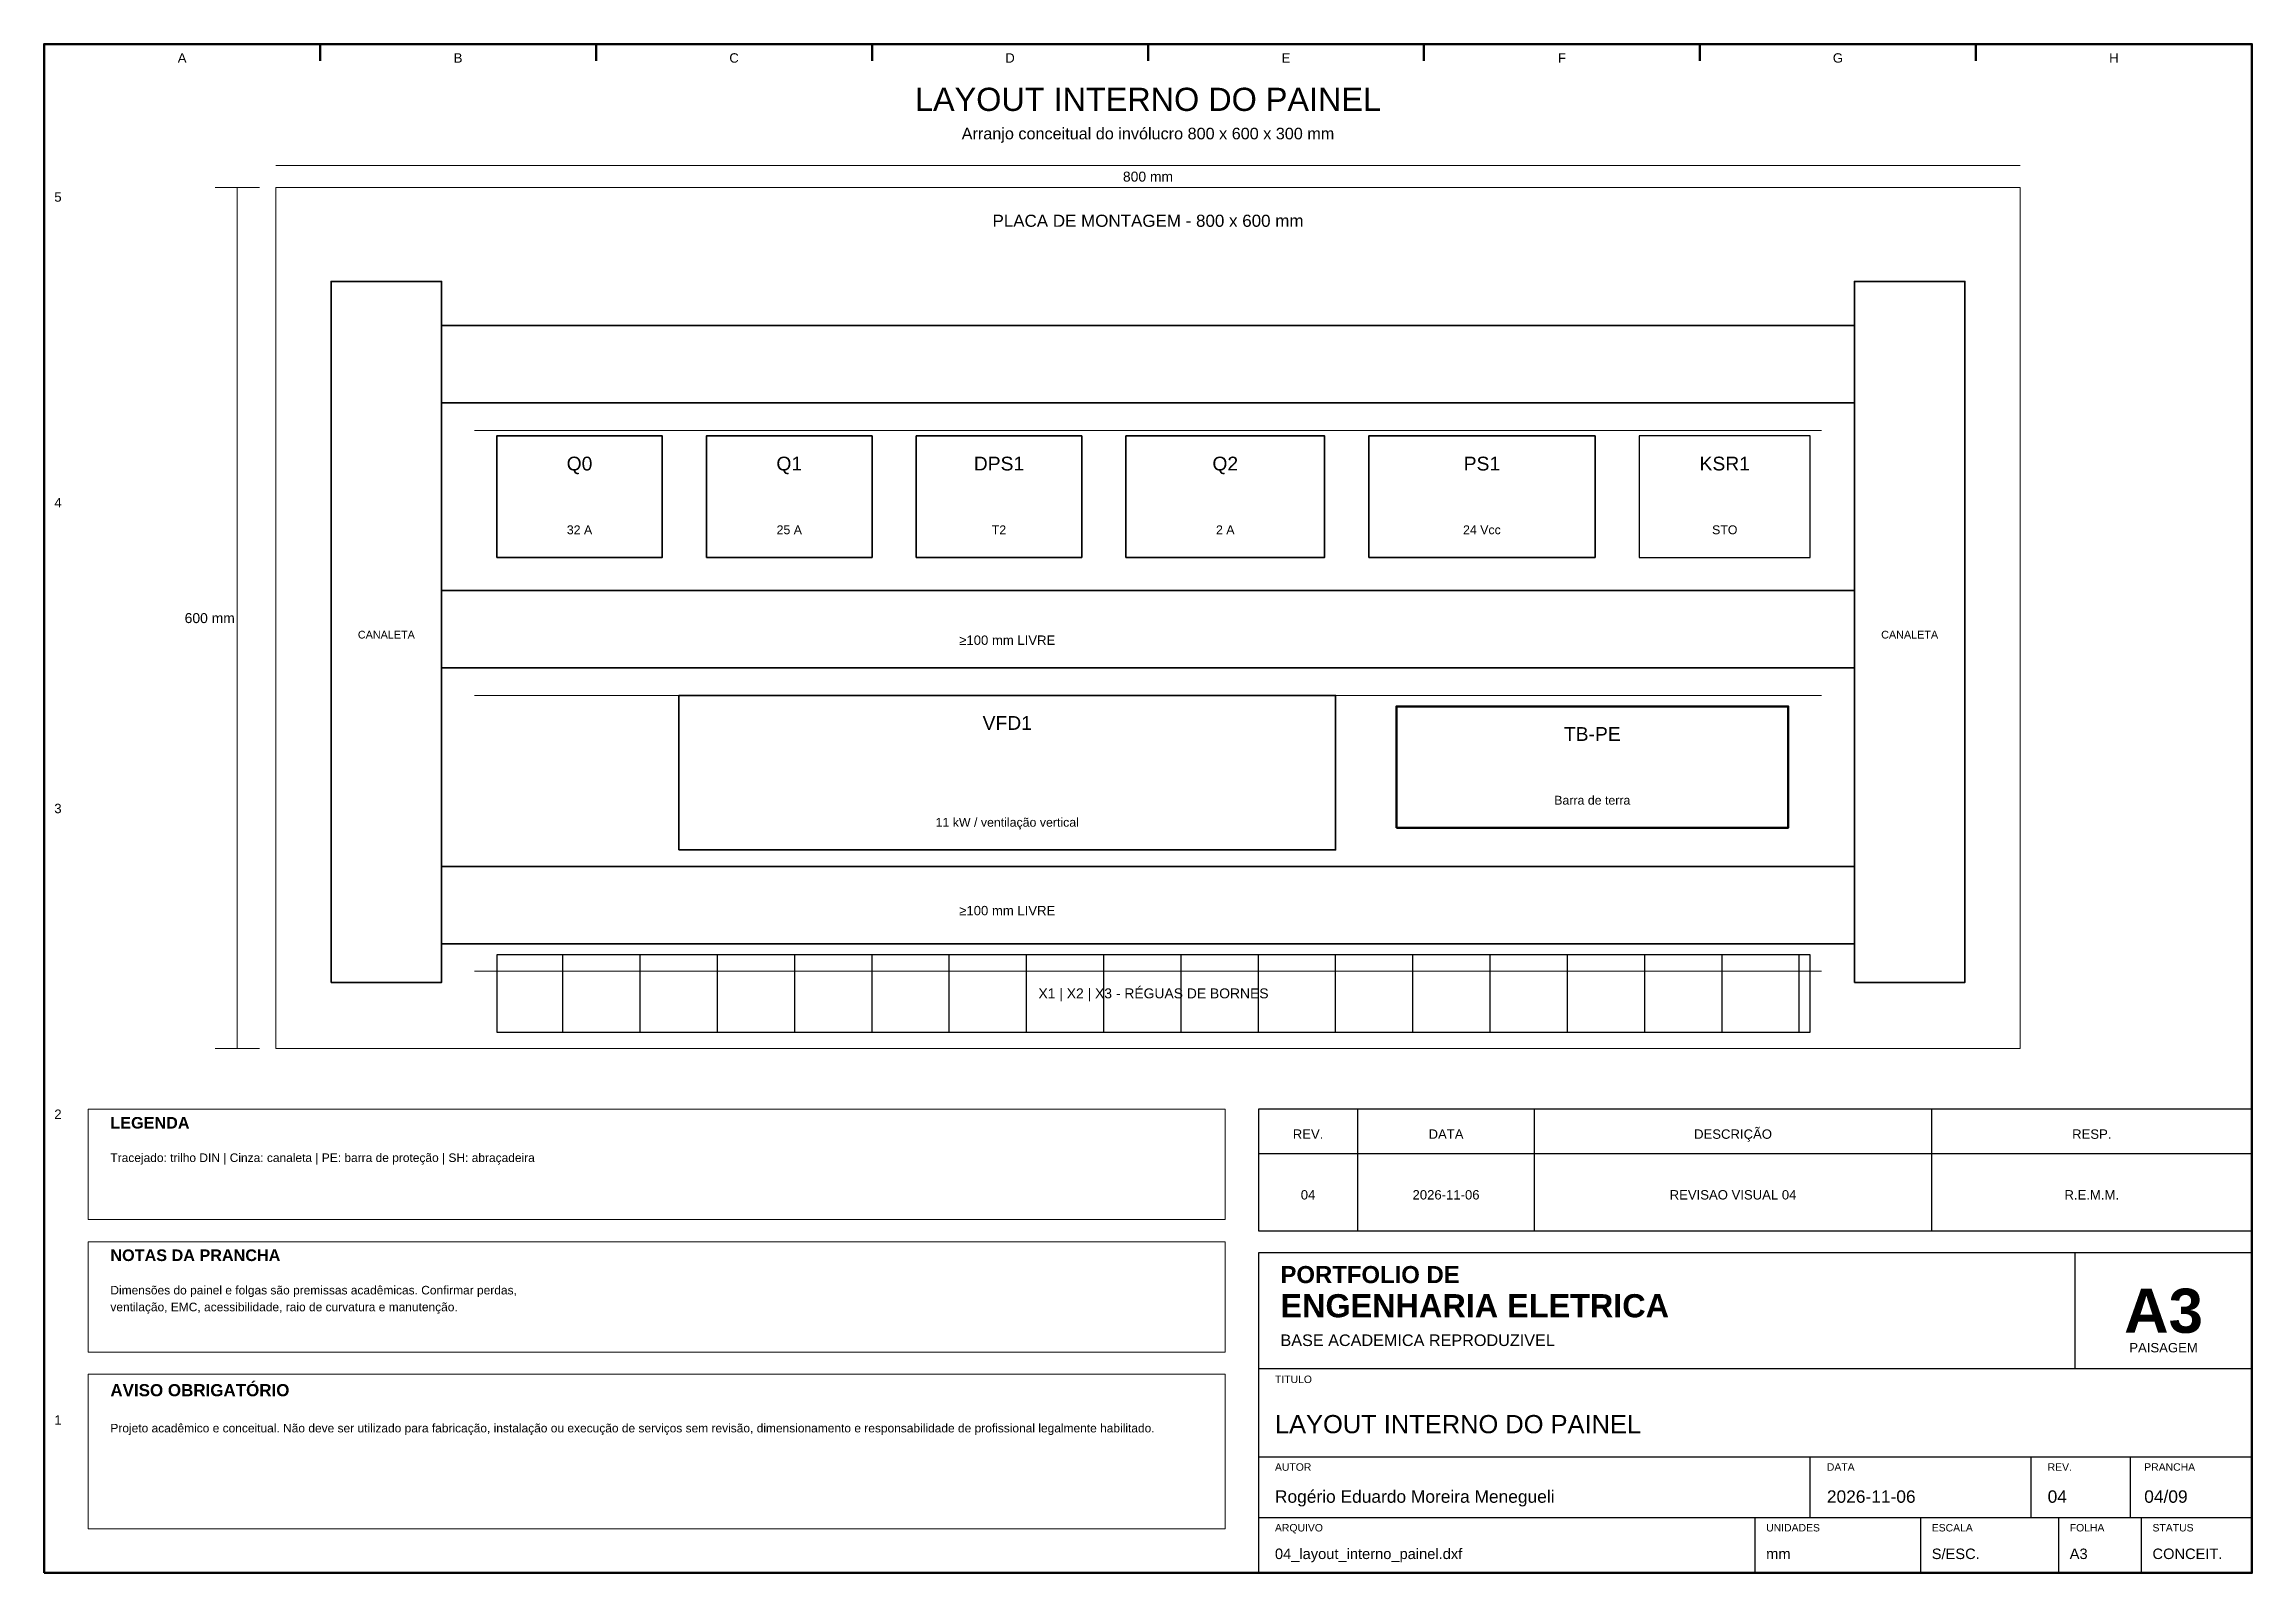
# Model space of a CAD drawing. Header units: millimetres. Extents: x 10 to 410, y 10 to 287.
import ezdxf
from ezdxf.enums import TextEntityAlignment as Align

# ---------------------------------------------------------------- set-up
doc = ezdxf.new("R2010")
doc.units = ezdxf.units.MM
for name, color, linetype, lineweight in [('00_MOLDURA', 7, 'CONTINUOUS', 50), ('01_CARIMBO', 7, 'CONTINUOUS', 25), ('02_TEXTO', 7, 'CONTINUOUS', 18), ('03_COTAS', 152, 'CONTINUOUS', 18), ('04_EQUIPAMENTOS', 32, 'CONTINUOUS', 35), ('05_POTENCIA', 12, 'CONTINUOUS', 50), ('06_COMANDO', 94, 'CONTINUOUS', 25), ('09_BORNES', 145, 'CONTINUOUS', 25), ('10_ELETROCALHAS', 251, 'CONTINUOUS', 35), ('11_ARQUITETURA', 253, 'CONTINUOUS', 18), ('12_LEGENDA', 7, 'CONTINUOUS', 18), ('13_NOTAS', 7, 'CONTINUOUS', 18)]:
    doc.layers.add(name, color=color, linetype=linetype, lineweight=lineweight)
doc.styles.add('PORTFOLIO_TEXTO', font='arial.ttf')
doc.styles.add('PORTFOLIO_TITULO', font='arialbd.ttf', dxfattribs={"width": 0.92})

# ---------------------------------------------------------------- blocks, each defined once
blk = doc.blocks.new('CARIMBO_A3')
at = {"layer": '01_CARIMBO'}
for p, q in [((148, 37), (148, 58)), ((0, 37), (180, 37)), ((0, 21), (180, 21)), ((100, 10), (100, 21)), ((140, 10), (140, 21)), ((158, 10), (158, 21)), ((0, 10), (180, 10)), ((90, 0), (90, 10)), ((120, 0), (120, 10)), ((145, 0), (145, 10)), ((160, 0), (160, 10))]:
    blk.add_line(p, q, dxfattribs=at)
blk.add_lwpolyline([(0, 0), (180, 0), (180, 58), (0, 58)], close=True, dxfattribs=at)
at = {"layer": '01_CARIMBO', "style": 'PORTFOLIO_TEXTO'}
for s, p in [('TITULO', (3, 34.4)), ('AUTOR', (3, 18.5)), ('DATA', (103, 18.5)), ('REV.', (143, 18.5)), ('PRANCHA', (160.5, 18.5)), ('ARQUIVO', (3, 7.5)), ('UNIDADES', (92, 7.5)), ('ESCALA', (122, 7.5)), ('FOLHA', (147, 7.5)), ('STATUS', (162, 7.5))]:
    blk.add_text(s, height=1.35, dxfattribs=at).set_placement(p)
at = {"layer": '02_TEXTO'}
for s, height, style, p in [('PORTFOLIO DE', 3.1, 'PORTFOLIO_TITULO', (4, 52.5)), ('ENGENHARIA ELETRICA', 4.2, 'PORTFOLIO_TITULO', (4, 46.3)), ('BASE ACADEMICA REPRODUZIVEL', 2.1, 'PORTFOLIO_TEXTO', (4, 41.1))]:
    blk.add_text(s, height=height, dxfattribs=dict(at, style=style)).set_placement(p)
for s, height, style, p in [('A3', 8, 'PORTFOLIO_TITULO', (164, 47.5)), ('PAISAGEM', 1.7, 'PORTFOLIO_TEXTO', (164, 40.8))]:
    blk.add_text(s, height=height, dxfattribs=dict(at, style=style)).set_placement(p, align=Align.MIDDLE_CENTER)
at = {"layer": '02_TEXTO', "style": 'PORTFOLIO_TEXTO'}
for tag, p, height in [('TITULO', (3, 25.3), 3.3), ('AUTOR', (3, 12.7), 2.25), ('DATA', (103, 12.7), 2.25), ('REVISAO', (143, 12.7), 2.25), ('PRANCHA', (160.5, 12.7), 2.25), ('ARQUIVO', (3, 2.5), 1.9), ('UNIDADES', (92, 2.5), 1.9), ('ESCALA', (122, 2.5), 1.9), ('FOLHA', (147, 2.5), 1.9), ('STATUS', (162, 2.5), 1.9)]:
    blk.add_attdef(tag, p, '', height=height, dxfattribs=at)

msp = doc.modelspace()

# ---------------------------------------------------------------- linework, layer by layer
at = {"layer": '00_MOLDURA'}
for p, q in [((60, 287), (60, 284)), ((110, 287), (110, 284)), ((160, 287), (160, 284)), ((210, 287), (210, 284)), ((260, 287), (260, 284)), ((310, 287), (310, 284)), ((360, 287), (360, 284))]:
    msp.add_line(p, q, dxfattribs=at)
msp.add_lwpolyline([(10, 10), (410, 10), (410, 287), (10, 287)], close=True, dxfattribs=at)
at = {"layer": '01_CARIMBO'}
for p, q in [((248, 72), (248, 94)), ((280, 72), (280, 94)), ((352, 72), (352, 94)), ((230, 86), (410, 86))]:
    msp.add_line(p, q, dxfattribs=at)
msp.add_lwpolyline([(230, 72), (410, 72), (410, 94), (230, 94)], close=True, dxfattribs=at)
at = {"layer": '03_COTAS'}
for p, q in [((52, 265), (368, 265)), ((41, 261), (49, 261)), ((45, 105), (45, 261)), ((88, 217), (332, 217)), ((88, 169), (332, 169)), ((88, 119), (332, 119)), ((41, 105), (49, 105))]:
    msp.add_line(p, q, dxfattribs=at)
at = {"layer": '04_EQUIPAMENTOS'}
for points in [[(92, 194), (122, 194), (122, 216), (92, 216)], [(130, 194), (160, 194), (160, 216), (130, 216)], [(168, 194), (198, 194), (198, 216), (168, 216)], [(206, 194), (242, 194), (242, 216), (206, 216)], [(250, 194), (291, 194), (291, 216), (250, 216)], [(125, 141), (244, 141), (244, 169), (125, 169)]]:
    msp.add_lwpolyline(points, close=True, dxfattribs=at)
at = {"layer": '05_POTENCIA'}
msp.add_lwpolyline([(255, 145), (326, 145), (326, 167), (255, 167)], close=True, dxfattribs=at)
at = {"layer": '06_COMANDO'}
msp.add_lwpolyline([(299, 194), (330, 194), (330, 216), (299, 216)], close=True, dxfattribs=at)
at = {"layer": '09_BORNES'}
for p, q in [((104, 108), (104, 122)), ((118, 108), (118, 122)), ((132, 108), (132, 122)), ((146, 108), (146, 122)), ((160, 108), (160, 122)), ((174, 108), (174, 122)), ((188, 108), (188, 122)), ((202, 108), (202, 122)), ((216, 108), (216, 122)), ((230, 108), (230, 122)), ((244, 108), (244, 122)), ((258, 108), (258, 122)), ((272, 108), (272, 122)), ((286, 108), (286, 122)), ((300, 108), (300, 122)), ((314, 108), (314, 122)), ((328, 108), (328, 122))]:
    msp.add_line(p, q, dxfattribs=at)
msp.add_lwpolyline([(92, 108), (330, 108), (330, 122), (92, 122)], close=True, dxfattribs=at)
at = {"layer": '10_ELETROCALHAS'}
for points in [[(62, 117), (82, 117), (82, 244), (62, 244)], [(338, 117), (358, 117), (358, 244), (338, 244)], [(82, 222), (338, 222), (338, 236), (82, 236)], [(82, 174), (338, 174), (338, 188), (82, 188)], [(82, 124), (338, 124), (338, 138), (82, 138)]]:
    msp.add_lwpolyline(points, close=True, dxfattribs=at)
at = {"layer": '11_ARQUITETURA'}
msp.add_lwpolyline([(52, 105), (368, 105), (368, 261), (52, 261)], close=True, dxfattribs=at)
at = {"layer": '12_LEGENDA'}
msp.add_lwpolyline([(18, 74), (224, 74), (224, 94), (18, 94)], close=True, dxfattribs=at)
at = {"layer": '13_NOTAS'}
for points in [[(18, 50), (224, 50), (224, 70), (18, 70)], [(18, 18), (224, 18), (224, 46), (18, 46)]]:
    msp.add_lwpolyline(points, close=True, dxfattribs=at)

# ---------------------------------------------------------------- block references
at = {"layer": '01_CARIMBO'}
msp.add_blockref('CARIMBO_A3', (230, 10), dxfattribs=at).add_auto_attribs({'TITULO': 'LAYOUT INTERNO DO PAINEL', 'AUTOR': 'Rogério Eduardo Moreira Menegueli', 'DATA': '2026-11-06', 'REVISAO': '04', 'PRANCHA': '04/09', 'ARQUIVO': '04_layout_interno_painel.dxf', 'UNIDADES': 'mm', 'ESCALA': 'S/ESC.', 'FOLHA': 'A3', 'STATUS': 'CONCEIT.'})

# ---------------------------------------------------------------- texts
at = {"layer": '00_MOLDURA', "style": 'PORTFOLIO_TEXTO'}
for s, p in [('A', (35, 284.5)), ('B', (85, 284.5)), ('C', (135, 284.5)), ('D', (185, 284.5)), ('E', (235, 284.5)), ('F', (285, 284.5)), ('G', (335, 284.5)), ('H', (385, 284.5)), ('5', (12.5, 259.3)), ('4', (12.5, 203.9)), ('3', (12.5, 148.5)), ('2', (12.5, 93.1)), ('1', (12.5, 37.7))]:
    msp.add_text(s, height=1.7, dxfattribs=at).set_placement(p, align=Align.MIDDLE_CENTER)
at = {"layer": '01_CARIMBO', "style": 'PORTFOLIO_TEXTO'}
for s, p in [('REV.', (239, 89.5)), ('DATA', (264, 89.5)), ('DESCRIÇÃO', (316, 89.5)), ('RESP.', (381, 89.5))]:
    msp.add_text(s, height=1.7, dxfattribs=at).set_placement(p, align=Align.MIDDLE_CENTER)
at = {"layer": '02_TEXTO', "style": 'PORTFOLIO_TEXTO'}
for s, height, p in [('LAYOUT INTERNO DO PAINEL', 4.2, (210, 277)), ('Arranjo conceitual do invólucro 800 x 600 x 300 mm', 2.1, (210, 270.8)), ('32 A', 1.6, (107, 199)), ('25 A', 1.6, (145, 199)), ('T2', 1.6, (183, 199)), ('2 A', 1.6, (224, 199)), ('24 Vcc', 1.6, (270.5, 199)), ('STO', 1.6, (314.5, 199)), ('Barra de terra', 1.6, (290.5, 150)), ('11 kW / ventilação vertical', 1.6, (184.5, 146)), ('04', 1.7, (239, 78.5)), ('2026-11-06', 1.7, (264, 78.5)), ('REVISAO VISUAL 04', 1.7, (316, 78.5)), ('R.E.M.M.', 1.7, (381, 78.5))]:
    msp.add_text(s, height=height, dxfattribs=at).set_placement(p, align=Align.MIDDLE_CENTER)
at = {"layer": '03_COTAS', "style": 'PORTFOLIO_TEXTO'}
for s, height, p in [('800 mm', 1.8, (210, 263)), ('600 mm', 1.8, (40, 183)), ('≥100 mm LIVRE', 1.7, (184.5, 179)), ('≥100 mm LIVRE', 1.7, (184.5, 130))]:
    msp.add_text(s, height=height, dxfattribs=at).set_placement(p, align=Align.MIDDLE_CENTER)
at = {"layer": '04_EQUIPAMENTOS', "style": 'PORTFOLIO_TEXTO'}
for s, p in [('Q0', (107, 211)), ('Q1', (145, 211)), ('DPS1', (183, 211)), ('Q2', (224, 211)), ('PS1', (270.5, 211)), ('VFD1', (184.5, 164))]:
    msp.add_text(s, height=2.5, dxfattribs=at).set_placement(p, align=Align.MIDDLE_CENTER)
at = {"layer": '05_POTENCIA', "style": 'PORTFOLIO_TEXTO'}
msp.add_text('TB-PE', height=2.5, dxfattribs=at).set_placement((290.5, 162), align=Align.MIDDLE_CENTER)
at = {"layer": '06_COMANDO', "style": 'PORTFOLIO_TEXTO'}
msp.add_text('KSR1', height=2.5, dxfattribs=at).set_placement((314.5, 211), align=Align.MIDDLE_CENTER)
at = {"layer": '09_BORNES', "style": 'PORTFOLIO_TEXTO'}
msp.add_text('X1 | X2 | X3 - RÉGUAS DE BORNES', height=1.8, dxfattribs=at).set_placement((211, 115), align=Align.MIDDLE_CENTER)
at = {"layer": '10_ELETROCALHAS', "style": 'PORTFOLIO_TEXTO'}
for p in [(72, 180), (348, 180)]:
    msp.add_text('CANALETA', height=1.4, dxfattribs=at).set_placement(p, align=Align.MIDDLE_CENTER)
at = {"layer": '11_ARQUITETURA', "style": 'PORTFOLIO_TEXTO'}
msp.add_text('PLACA DE MONTAGEM - 800 x 600 mm', height=2.2, dxfattribs=at).set_placement((210, 255), align=Align.MIDDLE_CENTER)
at = {"layer": '12_LEGENDA', "style": 'PORTFOLIO_TITULO'}
msp.add_text('LEGENDA', height=2.1, dxfattribs=at).set_placement((22, 90.5))
at = {"layer": '12_LEGENDA', "insert": (22, 86), "char_height": 1.55, "width": 198, "attachment_point": 1, "line_spacing_factor": 1.18, "style": 'PORTFOLIO_TEXTO'}
msp.add_mtext('Tracejado: trilho DIN | Cinza: canaleta | PE: barra de proteção | SH: abraçadeira', dxfattribs=at)
at = {"layer": '13_NOTAS', "style": 'PORTFOLIO_TITULO'}
for s, height, p in [('NOTAS DA PRANCHA', 2.1, (22, 66.5)), ('AVISO OBRIGATÓRIO', 2.2, (22, 42))]:
    msp.add_text(s, height=height, dxfattribs=at).set_placement(p)
at = {"layer": '13_NOTAS', "char_height": 1.55, "width": 198, "attachment_point": 1, "line_spacing_factor": 1.18, "style": 'PORTFOLIO_TEXTO'}
for s, insert in [('Dimensões do painel e folgas são premissas acadêmicas. Confirmar perdas,\\Pventilação, EMC, acessibilidade, raio de curvatura e manutenção.', (22, 62)), ('Projeto acadêmico e conceitual. Não deve ser utilizado para fabricação, instalação ou execução de serviços sem revisão, dimensionamento e responsabilidade de profissional legalmente habilitado.', (22, 37))]:
    msp.add_mtext(s, dxfattribs=dict(at, insert=insert))

doc.saveas('drawing.dxf')
